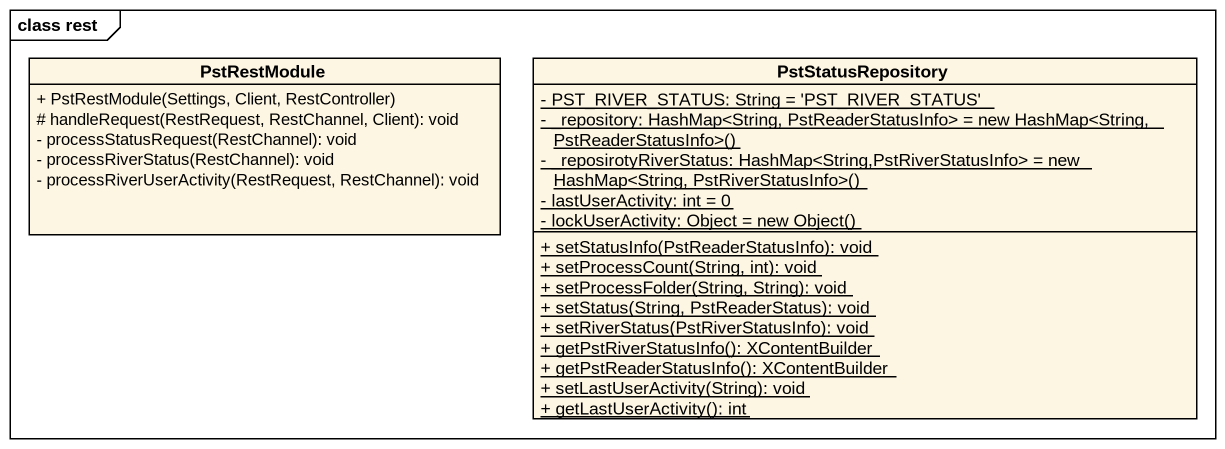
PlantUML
@startuml
mainframe class rest
hide circle
hide empty members
skinparam classAttributeIconSize 0
class PstRestModule {
  + PstRestModule(Settings, Client, RestController)
  # handleRequest(RestRequest, RestChannel, Client): void
  - processStatusRequest(RestChannel): void
  - processRiverStatus(RestChannel): void
  - processRiverUserActivity(RestRequest, RestChannel): void
}
class PstStatusRepository {
  {static} - PST_RIVER_STATUS: String = 'PST_RIVER_STATUS'
  {static} {field} - _repository: HashMap<String, PstReaderStatusInfo> = new HashMap<String, PstReaderStatusInfo>()
  {static} {field} - _reposirotyRiverStatus: HashMap<String,PstRiverStatusInfo> = new HashMap<String, PstRiverStatusInfo>()
  {static} - lastUserActivity: int = 0
  {static} {field} - lockUserActivity: Object = new Object()
  {static} + setStatusInfo(PstReaderStatusInfo): void
  {static} + setProcessCount(String, int): void
  {static} + setProcessFolder(String, String): void
  {static} + setStatus(String, PstReaderStatus): void
  {static} + setRiverStatus(PstRiverStatusInfo): void
  {static} + getPstRiverStatusInfo(): XContentBuilder
  {static} + getPstReaderStatusInfo(): XContentBuilder
  {static} + setLastUserActivity(String): void
  {static} + getLastUserActivity(): int
}
@enduml
